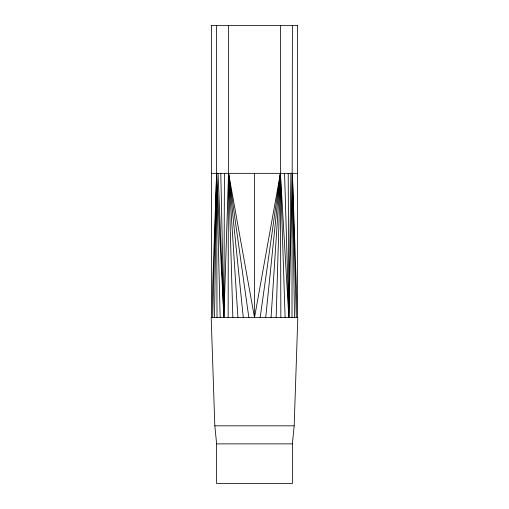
<?xml version="1.0" encoding="UTF-8"?>
<svg xmlns="http://www.w3.org/2000/svg" width="509" height="509" viewBox="0 0 509 509"><rect width="100%" height="100%" fill="white"/><g stroke="black" fill="none" stroke-linecap="round" stroke-linejoin="round"><path stroke-width="0.76" d="M228.153 317.622L228.579 25.45M291.988 317.622L292.389 25.45M216.611 25.45L216.611 173.34L223.89 317.622L224.431 173.34M214.512 317.622L216.611 173.34L220.162 317.622M280.421 25.45L280.421 173.34L288.838 317.622L290.932 173.34M284.569 173.34L288.838 317.622L292.389 173.34L297.415 317.622L297.415 25.45M212.692 317.622L216.611 173.34L217.012 317.622M276.145 317.622L280.421 173.34L254.5 317.622L228.579 173.34L223.89 317.622L218.068 173.34M294.177 425.836L297.81 317.622L211.19 317.622L214.823 425.836L216.624 443.873L216.624 483.55L292.376 483.55L292.376 443.873L294.177 425.836L214.823 425.836M216.611 173.34L211.585 317.622L211.585 25.45M271.062 317.622L280.421 173.34L285.11 317.622M265.704 317.622L280.421 173.34L280.847 317.622M260.15 317.622L280.421 173.34M211.216 25.45L297.784 25.45M211.585 173.34L297.415 173.34M216.624 443.873L292.376 443.873M248.85 317.622L228.579 173.34L232.855 317.622M243.296 317.622L228.579 173.34L237.938 317.622M296.308 317.622L292.389 173.34L294.488 317.622M220.785 173.34L223.89 317.622M288.215 173.34L288.838 317.622M254.5 173.34L254.5 317.622"/></g></svg>
